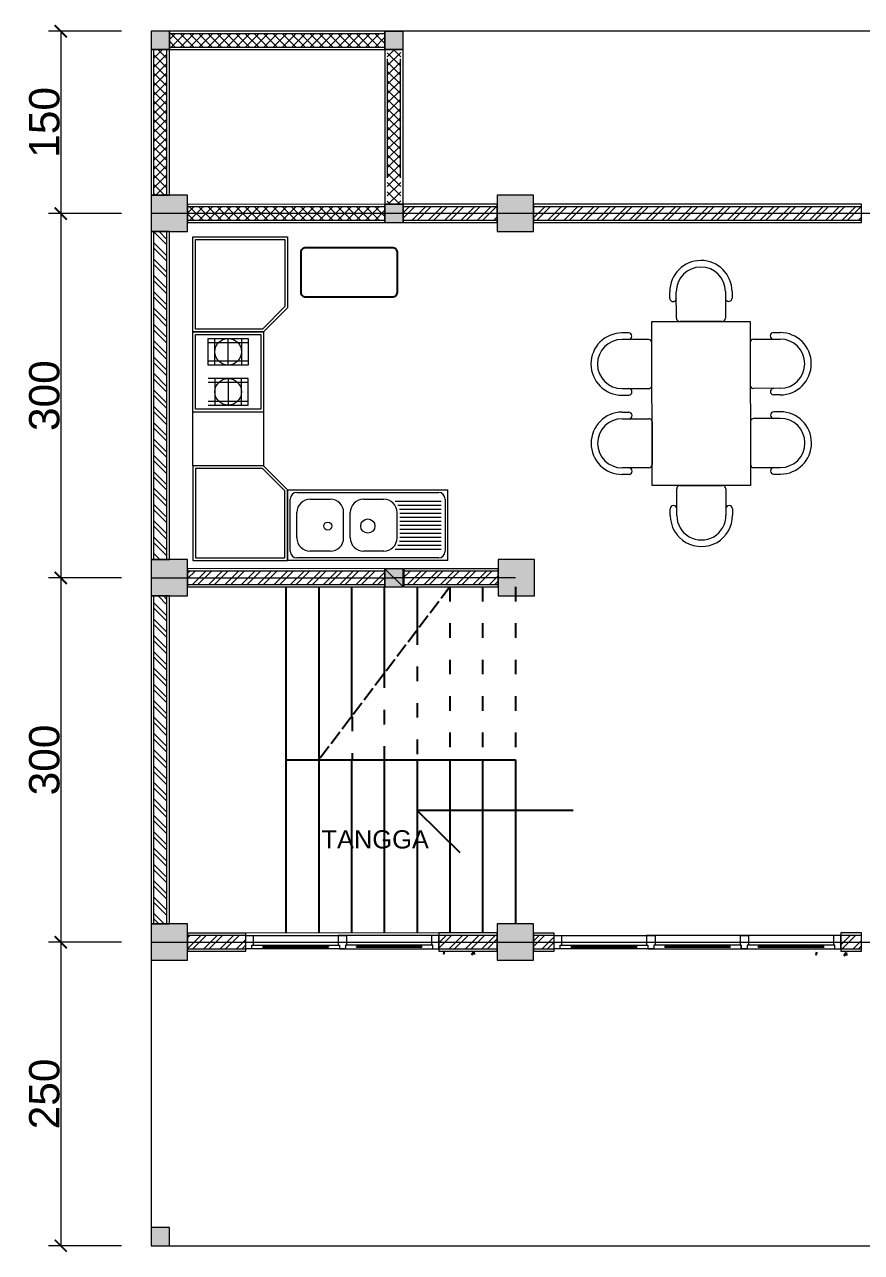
# Model space of a CAD drawing. Header units: millimetres. Extents: x -12161372 to 46643, y -9506984 to 15358.
# Drawn here: x 8308 to 8997, y 11941 to 12952 of the extents above; entities that cross this region are included whole.
import ezdxf

# ---------------------------------------------------------------- set-up
doc = ezdxf.new("R2010")
doc.units = ezdxf.units.MM
doc.linetypes.add('ACAD_ISO02W100', pattern=[15, 12, -3])
doc.linetypes.add('ACAD_ISO03W100', pattern=[30, 12, -18])
for name, color, linetype, lineweight in [('arsiran', 202, 'Continuous', 0), ('as', 7, 'Continuous', 0), ('dimensi', 50, 'Continuous', 5), ('dinding', 110, 'Continuous', 9), ('furniture', 7, 'Continuous', 5), ('jendela', 7, 'Continuous', 15), ('kolom', 150, 'Continuous', 13)]:
    doc.layers.add(name, color=color, linetype=linetype, lineweight=lineweight)
doc.layers.add('GRID', color=7, linetype='Continuous', plot=False)
doc.layers.add('lantai', color=9, linetype='Continuous')
doc.layers.add('RING BALOK', color=7, linetype='Continuous')
doc.styles.get("Standard").update_dxf_attribs({"font": 'arial.ttf'})
doc.dimstyles.new('dimensi', dxfattribs={"dimtxt": 25, "dimasz": 10, "dimexe": 10, "dimexo": 0.6, "dimtad": 1, "dimtxsty": 'Standard', "dimblk": 'ARCHTICK', "dimcen": 2.5, "dimclrt": 256, "dimadec": 0, "dimazin": 0, "dimtfac": 1, "dimtmove": 0, "dimatfit": 3, "dimfxl": 50, "dimfxlon": 1, "dimtfillclr": 256, "dimlwd": -1, "dimlwe": -1, "dimarcsym": 0})
pattern_1 = [(45, (-2274.681, -4513.269), (-6.735192, 6.735192), []), (45, (-2270.191, -4513.269), (-6.735192, 6.735192), [])]

# ---------------------------------------------------------------- blocks, each defined once
blk = doc.blocks.new('A$C5AA626B0')
for p, q in [((661, 1672), (661, 1732)), ((721, 1488), (721, 1732)), ((1171, 1732), (1171, 1488)), ((1231, 1732), (1231, 1672)), ((1386, 1732), (1386, 1672)), ((1446, 1732), (1446, 1488)), ((1896, 1488), (1896, 1732)), ((1956, 1672), (1956, 1732)), ((558, 1458), (2058, 1458)), ((558, 558), (558, 1458)), ((1476, 1458), (1866, 1458)), ((2058, 1458), (2058, 558)), ((285, 1293), (345, 1293)), ((2272, 1293), (2332, 1293)), ((285, 1233), (528, 1233)), ((558, 1203), (558, 813)), ((2058, 813), (2058, 1203)), ((2088, 1233), (2332, 1233)), ((528, 783), (285, 783)), ((345, 723), (285, 723)), ((2332, 783), (2088, 783)), ((2332, 723), (2272, 723)), ((2058, 558), (558, 558)), ((721, 528), (721, 285)), ((1171, 285), (1171, 528)), ((1446, 285), (1446, 528)), ((1476, 558), (1866, 558)), ((1896, 528), (1896, 285)), ((661, 345), (661, 285)), ((1231, 285), (1231, 345)), ((1386, 285), (1386, 345)), ((1956, 345), (1956, 285))]:
    blk.add_line(p, q)
for centre, radius, start, end in [((946, 1732), 285, 0, 180), ((946, 1732), 225, 0, 180), ((1671, 1732), 285, 0, 180), ((1671, 1732), 225, 0, 180), ((691, 1672), 30, 180, 0), ((1201, 1672), 30, 180, 0), ((1416, 1672), 30, 180, 0), ((1926, 1672), 30, 180, 0), ((751, 1488), 30, 180, 270), ((1141, 1488), 30, 270, 0), ((1476, 1488), 30, 180, 270), ((1866, 1488), 30, 270, 0), ((285, 1008), 285, 90, 270), ((345, 1263), 30, 270, 90), ((2272, 1263), 30, 90, 270), ((2332, 1008), 285, 270, 90), ((285, 1008), 225, 90, 270), ((528, 1203), 30, 0, 90), ((2088, 1203), 30, 90, 180), ((2332, 1008), 225, 270, 90), ((528, 813), 30, 270, 0), ((2088, 813), 30, 180, 270), ((345, 753), 30, 270, 90), ((2272, 753), 30, 90, 270), ((751, 528), 30, 90, 180), ((1141, 528), 30, 0, 90), ((1476, 528), 30, 90, 180), ((1866, 528), 30, 0, 90), ((691, 345), 30, 0, 180), ((1201, 345), 30, 0, 180), ((1416, 345), 30, 0, 180), ((1926, 345), 30, 0, 180), ((946, 285), 285, 180, 0), ((946, 285), 225, 180, 0), ((1671, 285), 285, 180, 0), ((1671, 285), 225, 180, 0)]:
    blk.add_arc(centre, radius, start, end)
blk = doc.blocks.new('*U325')
at = {"layer": 'arsiran'}
h = blk.add_hatch(dxfattribs=at)
h.set_pattern_fill('ANSI32', color=256)
h.set_pattern_definition([(45, (-2467.181, -4513.269), (-6.735192, 6.735192), []), (45, (-2462.691, -4513.269), (-6.735192, 6.735192), [])])
h.paths.add_polyline_path([(0, 5.5), (0, -5.5), (77.5, -5.5), (77.5, 5.5)])
blk.add_lwpolyline([(0, -5.5), (77.5, -5.5), (77.5, 5.5), (0, 5.5)], close=True, dxfattribs=at)
at = {"layer": 'dinding'}
blk.add_lwpolyline([(0, -7.5), (77.5, -7.5), (77.5, 7.5), (0, 7.5)], close=True, dxfattribs=at)
blk = doc.blocks.new('*U10')
at = {"layer": 'arsiran'}
h = blk.add_hatch(dxfattribs=at)
h.set_pattern_fill('ANSI32', color=256)
h.set_pattern_definition(pattern_1)
h.paths.add_polyline_path([(0, 5.5), (0, -5.5), (270, -5.5), (270, 5.5)])
blk.add_lwpolyline([(0, -5.5), (270, -5.5), (270, 5.5), (0, 5.5)], close=True, dxfattribs=at)
at = {"layer": 'dinding'}
blk.add_lwpolyline([(0, -7.5), (270, -7.5), (270, 7.5), (0, 7.5)], close=True, dxfattribs=at)
blk = doc.blocks.new('*U36')
at = {"layer": 'arsiran'}
h = blk.add_hatch(dxfattribs=at)
h.set_pattern_fill('ANSI32', color=256)
h.set_pattern_definition([(45, (-2496.686, -4513.269), (-6.735192, 6.735192), []), (45, (-2492.196, -4513.269), (-6.735192, 6.735192), [])])
h.paths.add_polyline_path([(0, 5.5), (0, -5.5), (48, -5.5), (48, 5.5)])
blk.add_lwpolyline([(0, -5.5), (48, -5.5), (48, 5.5), (0, 5.5)], close=True, dxfattribs=at)
at = {"layer": 'dinding'}
blk.add_lwpolyline([(0, -7.5), (48, -7.5), (48, 7.5), (0, 7.5)], close=True, dxfattribs=at)
blk = doc.blocks.new('*U4')
at = {"layer": 'arsiran'}
h = blk.add_hatch(dxfattribs=at)
h.set_pattern_fill('ANSI32', color=256)
h.set_pattern_definition(pattern_1)
h.paths.add_polyline_path([(0, 5.5), (0, -5.5), (270, -5.5), (270, 5.5)])
blk.add_lwpolyline([(0, -5.5), (270, -5.5), (270, 5.5), (0, 5.5)], close=True, dxfattribs=at)
at = {"layer": 'dinding'}
blk.add_lwpolyline([(0, -7.5), (270, -7.5), (270, 7.5), (0, 7.5)], close=True, dxfattribs=at)
blk = doc.blocks.new('*U41')
at = {"layer": 'arsiran'}
h = blk.add_hatch(dxfattribs=at)
h.set_pattern_fill('ANSI32', color=256, angle=0.0741)
h.set_pattern_definition([(45.07412, (-2521.851, -4516.535), (-6.743899, 6.726474), []), (45.07412, (-2517.361, -4516.529), (-6.743899, 6.726474), [])])
h.paths.add_polyline_path([(0, 5.5), (0, -5.5), (17, -5.5), (17, 5.5)])
blk.add_lwpolyline([(0, -5.5), (17, -5.5), (17, 5.5), (0, 5.5)], close=True, dxfattribs=at)
at = {"layer": 'dinding'}
blk.add_lwpolyline([(0, -7.5), (17, -7.5), (17, 7.5), (0, 7.5)], close=True, dxfattribs=at)
blk = doc.blocks.new('*U37')
at = {"layer": 'arsiran'}
h = blk.add_hatch(dxfattribs=at)
h.set_pattern_fill('ANSI32', color=256)
h.set_pattern_definition([(45, (-2527.686, -4513.269), (-6.735192, 6.735192), []), (45, (-2523.196, -4513.269), (-6.735192, 6.735192), [])])
h.paths.add_polyline_path([(0, 5.5), (0, -5.5), (17, -5.5), (17, 5.5)])
blk.add_lwpolyline([(0, -5.5), (17, -5.5), (17, 5.5), (0, 5.5)], close=True, dxfattribs=at)
at = {"layer": 'dinding'}
blk.add_lwpolyline([(0, -7.5), (17, -7.5), (17, 7.5), (0, 7.5)], close=True, dxfattribs=at)
blk = doc.blocks.new('_ArchTick')
at = {"color": 0, "linetype": 'ByBlock', "const_width": 0.15}
blk.add_lwpolyline([(-0.5, -0.5), (0.5, 0.5)], dxfattribs=at)
blk = doc.blocks.new('*D324')
at = {"layer": 'Defpoints', "color": 0, "ltscale": 10, "transparency": 16777216}
for p in [(8412.1, 12496.2), (8337.6, 12196.2), (8412.1, 12196.2)]:
    blk.add_point(p, dxfattribs=at)
at = {"layer": 'dimensi', "color": 0, "ltscale": 10, "transparency": 16777216}
for p, q in [((8387.6, 12496.2), (8327.6, 12496.2)), ((8337.6, 12496.2), (8337.6, 12196.2)), ((8387.6, 12196.2), (8327.6, 12196.2))]:
    blk.add_line(p, q, dxfattribs=at)
at = {"layer": 'dimensi', "color": 0, "ltscale": 10, "transparency": 16777216, "xscale": 10, "yscale": 10, "zscale": 10}
for p, rotation in [((8337.6, 12496.2), 90), ((8337.6, 12196.2), 270)]:
    blk.add_blockref('_ArchTick', p, dxfattribs=dict(at, rotation=rotation))
at = {"layer": 'dimensi', "ltscale": 10, "transparency": 16777216, "insert": (8324.2, 12346.2), "char_height": 25, "attachment_point": 5, "rotation": 90}
blk.add_mtext('300', dxfattribs=at)
blk = doc.blocks.new('*D326')
at = {"layer": 'Defpoints', "color": 0, "ltscale": 10, "transparency": 16777216}
for p in [(8412.1, 12196.2), (8337.6, 11946.2), (8412.1, 11946.2)]:
    blk.add_point(p, dxfattribs=at)
at = {"layer": 'dimensi', "color": 0, "ltscale": 10, "transparency": 16777216}
for p, q in [((8387.6, 12196.2), (8327.6, 12196.2)), ((8337.6, 12196.2), (8337.6, 11946.2)), ((8387.6, 11946.2), (8327.6, 11946.2))]:
    blk.add_line(p, q, dxfattribs=at)
at = {"layer": 'dimensi', "color": 0, "ltscale": 10, "transparency": 16777216, "xscale": 10, "yscale": 10, "zscale": 10}
for p, rotation in [((8337.6, 12196.2), 90), ((8337.6, 11946.2), 270)]:
    blk.add_blockref('_ArchTick', p, dxfattribs=dict(at, rotation=rotation))
at = {"layer": 'dimensi', "ltscale": 10, "transparency": 16777216, "insert": (8324.2, 12071.2), "char_height": 25, "attachment_point": 5, "rotation": 90}
blk.add_mtext('250', dxfattribs=at)
blk = doc.blocks.new('*U327')
at = {"layer": 'arsiran'}
h = blk.add_hatch(dxfattribs=at)
h.set_pattern_fill('ANSI32', color=256, angle=-0.0196)
h.set_pattern_definition([(44.98035, (-2383.728, -4512.451), (-6.732882, 6.737501), []), (44.98035, (-2379.238, -4512.453), (-6.732882, 6.737501), [])])
h.paths.add_polyline_path([(0, 5.5), (0, -5.5), (162.5, -5.6), (162.5, 5.4)])
blk.add_lwpolyline([(0, -5.5), (162.5, -5.6), (162.5, 5.4), (0, 5.5)], close=True, dxfattribs=at)
at = {"layer": 'dinding'}
blk.add_lwpolyline([(0, -7.5), (162.5, -7.6), (162.5, 7.4), (0, 7.5)], close=True, dxfattribs=at)
blk = doc.blocks.new('dapur')
at = {"layer": 'furniture'}
for p, q in [((12339.18, 15202.88), (12339.18, 15262.93)), ((12339.18, 15262.93), (12399.23, 15262.93)), ((12340.87, 15204.57), (12340.87, 15261.24)), ((12340.87, 15261.24), (12397.54, 15261.24)), ((12397.54, 15261.24), (12397.54, 15218.81)), ((12399.23, 15262.93), (12399.23, 15218.1)), ((12399.23, 15262.93), (12399.23, 15218.1)), ((12397.54, 15218.81), (12383.31, 15204.57)), ((12399.23, 15218.1), (12384.01, 15202.88)), ((12339.18, 15202.88), (12384.01, 15202.88)), ((12339.18, 15152.13), (12339.18, 15202.88)), ((12384.01, 15202.88), (12339.18, 15202.88)), ((12383.31, 15204.57), (12340.87, 15204.57)), ((12340.87, 15201.19), (12382.32, 15201.19)), ((12340.87, 15153.82), (12340.87, 15201.19)), ((12348.91, 15198.65), (12374.28, 15198.65)), ((12348.91, 15181.74), (12348.91, 15198.65)), ((12353.14, 15181.74), (12353.14, 15198.65)), ((12361.6, 15181.74), (12361.6, 15198.65)), ((12370.05, 15198.65), (12370.05, 15181.74)), ((12374.28, 15198.65), (12374.28, 15181.74)), ((12382.32, 15201.19), (12382.32, 15153.82)), ((12384.01, 15202.88), (12384.01, 15152.13)), ((12348.91, 15196.11), (12374.28, 15196.11)), ((12374.28, 15184.27), (12348.91, 15184.27)), ((12374.28, 15181.74), (12348.91, 15181.74)), ((12374.28, 15173.28), (12348.91, 15173.28)), ((12374.28, 15170.74), (12348.91, 15170.74)), ((12353.14, 15173.28), (12353.14, 15156.36)), ((12361.6, 15173.28), (12361.6, 15156.36)), ((12370.05, 15156.36), (12370.05, 15173.28)), ((12374.28, 15156.36), (12374.28, 15173.28)), ((12348.91, 15158.9), (12374.28, 15158.9)), ((12382.32, 15153.82), (12340.87, 15153.82)), ((12348.91, 15156.36), (12374.28, 15156.36)), ((12339.18, 15117.98), (12339.18, 15057.93)), ((12384.01, 15117.98), (12339.18, 15117.98)), ((12340.87, 15116.29), (12340.87, 15059.62)), ((12383.31, 15116.29), (12340.87, 15116.29)), ((12397.54, 15102.06), (12383.31, 15116.29)), ((12399.23, 15102.76), (12384.01, 15117.98)), ((12397.54, 15059.62), (12397.54, 15102.06)), ((12399.23, 15057.93), (12399.23, 15102.76)), ((12399.23, 15057.93), (12399.23, 15102.76)), ((12399.23, 15057.93), (12399.23, 15102.76)), ((12399.23, 15057.93), (12399.23, 15102.76)), ((12399.23, 15102.76), (12399.23, 15057.93)), ((12399.23, 15102.76), (12500.73, 15102.76)), ((12400.93, 15063.85), (12400.93, 15096.84)), ((12405.15, 15101.07), (12494.81, 15101.07)), ((12413.61, 15096.84), (12426.3, 15096.84)), ((12447.44, 15096.84), (12460.13, 15096.84)), ((12499.04, 15096.84), (12499.04, 15063.85)), ((12500.73, 15057.93), (12500.73, 15102.76)), ((12405.15, 15072.31), (12405.15, 15088.38)), ((12434.76, 15072.31), (12434.76, 15088.38)), ((12438.99, 15072.31), (12438.99, 15088.38)), ((12467.3, 15095.57), (12496.5, 15095.57)), ((12468.59, 15072.31), (12468.59, 15088.38)), ((12469.15, 15093.03), (12496.5, 15093.03)), ((12470.06, 15090.49), (12496.5, 15090.49)), ((12470.28, 15087.96), (12496.5, 15087.96)), ((12470.28, 15085.42), (12496.5, 15085.42)), ((12470.28, 15082.88), (12496.5, 15082.88)), ((12470.28, 15080.35), (12496.5, 15080.35)), ((12470.28, 15077.81), (12496.5, 15077.81)), ((12470.28, 15075.27), (12496.5, 15075.27)), ((12470.28, 15072.73), (12496.5, 15072.73)), ((12467.3, 15065.12), (12496.5, 15065.12)), ((12469.15, 15067.66), (12496.5, 15067.66)), ((12470.06, 15070.2), (12496.5, 15070.2)), ((12339.18, 15057.93), (12399.23, 15057.93)), ((12340.87, 15059.62), (12397.54, 15059.62)), ((12500.73, 15057.93), (12399.23, 15057.93)), ((12494.81, 15059.62), (12405.15, 15059.62)), ((12426.3, 15063.85), (12413.61, 15063.85)), ((12460.13, 15063.85), (12447.44, 15063.85))]:
    blk.add_line(p, q, dxfattribs=at)
at = {"layer": 'furniture', "ltscale": 10}
blk.add_lwpolyline([(12339.18, 15152.13), (12384.01, 15152.13), (12384.01, 15117.98), (12339.18, 15117.98)], close=True, dxfattribs=at)
at = {"layer": 'furniture'}
for centre, radius in [((12361.6, 15190.19), 8.46), ((12361.6, 15164.82), 8.46), ((12424.71, 15079.78), 2.56), ((12450.08, 15079.78), 4.5)]:
    blk.add_circle(centre, radius, dxfattribs=at)
for centre, radius, start, end in [((12405.15, 15096.84), 4.23, 90, 180), ((12413.61, 15088.38), 8.46, 90, 180), ((12426.3, 15088.38), 8.46, 0, 90), ((12447.44, 15088.38), 8.46, 90, 180), ((12460.13, 15088.38), 8.46, 0, 90), ((12494.81, 15096.84), 4.23, 0, 90), ((12413.61, 15072.31), 8.46, 180, 270), ((12426.3, 15072.31), 8.46, 270, 0), ((12447.44, 15072.31), 8.46, 180, 270), ((12460.13, 15072.31), 8.46, 270, 0), ((12405.15, 15063.85), 4.23, 180, 270), ((12494.81, 15063.85), 4.23, 270, 0)]:
    blk.add_arc(centre, radius, start, end, dxfattribs=at)
at = {"layer": 'GRID'}
blk.add_lwpolyline([(12407.76, 15227.71), (12407.76, 15253.26, -0.414214), (12410.75, 15256.25), (12465.61, 15256.25, -0.414214), (12468.6, 15253.26), (12468.6, 15227.71, -0.414214), (12465.61, 15224.72), (12410.75, 15224.72, -0.414214)], format="xyb", close=True, dxfattribs=at)
blk = doc.blocks.new('*D329')
at = {"layer": 'Defpoints', "color": 0, "ltscale": 10, "transparency": 16777216}
for p in [(8412.1, 12796.2), (8337.6, 12496.2), (8412.1, 12496.2)]:
    blk.add_point(p, dxfattribs=at)
at = {"layer": 'dimensi', "color": 0, "ltscale": 10, "transparency": 16777216}
for p, q in [((8387.6, 12796.2), (8327.6, 12796.2)), ((8337.6, 12796.2), (8337.6, 12496.2)), ((8387.6, 12496.2), (8327.6, 12496.2))]:
    blk.add_line(p, q, dxfattribs=at)
at = {"layer": 'dimensi', "color": 0, "ltscale": 10, "transparency": 16777216, "xscale": 10, "yscale": 10, "zscale": 10}
for p, rotation in [((8337.6, 12796.2), 90), ((8337.6, 12496.2), 270)]:
    blk.add_blockref('_ArchTick', p, dxfattribs=dict(at, rotation=rotation))
at = {"layer": 'dimensi', "ltscale": 10, "transparency": 16777216, "insert": (8324.2, 12646.2), "char_height": 25, "attachment_point": 5, "rotation": 90}
blk.add_mtext('300', dxfattribs=at)
blk = doc.blocks.new('*D330')
at = {"layer": 'Defpoints', "color": 0, "ltscale": 10, "transparency": 16777216}
for p in [(8412.1, 12946.2), (8337.6, 12796.2), (8412.1, 12796.2)]:
    blk.add_point(p, dxfattribs=at)
at = {"layer": 'dimensi', "color": 0, "ltscale": 10, "transparency": 16777216}
for p, q in [((8387.6, 12946.2), (8327.6, 12946.2)), ((8337.6, 12946.2), (8337.6, 12796.2)), ((8387.6, 12796.2), (8327.6, 12796.2))]:
    blk.add_line(p, q, dxfattribs=at)
at = {"layer": 'dimensi', "color": 0, "ltscale": 10, "transparency": 16777216, "xscale": 10, "yscale": 10, "zscale": 10}
for p, rotation in [((8337.6, 12946.2), 90), ((8337.6, 12796.2), 270)]:
    blk.add_blockref('_ArchTick', p, dxfattribs=dict(at, rotation=rotation))
at = {"layer": 'dimensi', "ltscale": 10, "transparency": 16777216, "insert": (8324.2, 12871.2), "char_height": 25, "attachment_point": 5, "rotation": 90}
blk.add_mtext('150', dxfattribs=at)

msp = doc.modelspace()

# ---------------------------------------------------------------- hatches: boundary and pattern name
at = {"layer": 'dinding'}
h = msp.add_hatch(dxfattribs=at)
h.set_pattern_fill('ANSI37', color=202, scale=1.7)
h.set_pattern_definition([(45, (3232.016, 8751.8734), (-3.816609, 3.816609), []), (135, (3232.016, 8751.8734), (-3.816609, -3.816609), [])])
h.paths.add_polyline_path([(8604.586, 12933.177), (8604.586, 12944.177), (8427.075, 12944.233), (8427.075, 12933.233)])
h = msp.add_hatch(dxfattribs=at)
h.set_pattern_fill('ANSI37', color=202, scale=1.7, angle=270)
h.set_pattern_definition([(315, (4232.6974, 17940.5777), (3.816609, 3.816609), []), (45, (4232.6974, 17940.5777), (-3.816609, 3.816609), [])])
h.paths.add_polyline_path([(8414.057, 12811.233), (8425.057, 12811.233), (8425.075, 12931.23), (8414.075, 12931.23)])
h = msp.add_hatch(dxfattribs=at)
h.set_pattern_fill('ANSI37', color=202, scale=1.7, angle=270)
h.set_pattern_definition([(315, (4425.2076, 17987.747), (3.816609, 3.816609), []), (45, (4425.2076, 17987.747), (-3.816609, 3.816609), [])])
h.paths.add_polyline_path([(8606.567, 12803.733), (8617.567, 12803.733), (8617.567, 12931.177), (8606.567, 12931.177)])
h = msp.add_hatch(dxfattribs=at)
h.set_pattern_fill('ANSI37', color=202, scale=1.7)
h.set_pattern_definition([(45, (3231.997, 8609.3734), (-3.816609, 3.816609), []), (135, (3231.997, 8609.3734), (-3.816609, -3.816609), [])])
h.paths.add_polyline_path([(8604.567, 12790.677), (8604.567, 12801.677), (8442.067, 12801.733), (8442.067, 12790.733)])
at = {"layer": 'jendela'}
h = msp.add_hatch(color=256, dxfattribs=at)
h.dxf.hatch_style = 1
h.paths.add_polyline_path([(8558.055, 12191.946), (8558.055, 12192.546), (8504.055, 12192.546), (8504.055, 12191.946)])
h = msp.add_hatch(color=256, dxfattribs=at)
h.dxf.hatch_style = 1
h.paths.add_polyline_path([(8558.055, 12191.946), (8558.055, 12192.546), (8504.055, 12192.546), (8504.055, 12191.946)])
h = msp.add_hatch(color=256, dxfattribs=at)
h.dxf.hatch_style = 1
h.paths.add_polyline_path([(8504.061, 12191.941), (8504.061, 12192.541), (8558.061, 12192.541), (8558.061, 12191.941)])
h = msp.add_hatch(color=256, dxfattribs=at)
h.dxf.hatch_style = 1
h.paths.add_polyline_path([(8504.068, 12191.946), (8504.068, 12192.546), (8558.068, 12192.546), (8558.068, 12191.946)])
h = msp.add_hatch(color=256, dxfattribs=at)
h.dxf.hatch_style = 1
h.paths.add_polyline_path([(8504.068, 12191.946), (8504.068, 12192.546), (8558.068, 12192.546), (8558.068, 12191.946)])
h = msp.add_hatch(color=256, dxfattribs=at)
h.dxf.hatch_style = 1
h.paths.add_polyline_path([(8635.055, 12191.946), (8635.055, 12192.546), (8581.055, 12192.546), (8581.055, 12191.946)])
h = msp.add_hatch(color=256, dxfattribs=at)
h.dxf.hatch_style = 1
h.paths.add_polyline_path([(8635.055, 12191.946), (8635.055, 12192.546), (8581.055, 12192.546), (8581.055, 12191.946)])
h = msp.add_hatch(color=256, dxfattribs=at)
h.dxf.hatch_style = 1
h.paths.add_polyline_path([(8635.061, 12191.941), (8635.061, 12192.541), (8581.061, 12192.541), (8581.061, 12191.941)])
h = msp.add_hatch(color=256, dxfattribs=at)
h.dxf.hatch_style = 1
h.paths.add_polyline_path([(8581.068, 12191.946), (8581.068, 12192.546), (8635.068, 12192.546), (8635.068, 12191.946)])
h = msp.add_hatch(color=256, dxfattribs=at)
h.dxf.hatch_style = 1
h.paths.add_polyline_path([(8581.068, 12191.946), (8581.068, 12192.546), (8635.068, 12192.546), (8635.068, 12191.946)])
h = msp.add_hatch(color=256, dxfattribs=at)
h.dxf.hatch_style = 1
h.paths.add_polyline_path([(8812.055, 12191.969), (8812.055, 12192.569), (8758.055, 12192.569), (8758.055, 12191.969)])
h = msp.add_hatch(color=256, dxfattribs=at)
h.dxf.hatch_style = 1
h.paths.add_polyline_path([(8812.055, 12191.969), (8812.055, 12192.569), (8758.055, 12192.569), (8758.055, 12191.969)])
h = msp.add_hatch(color=256, dxfattribs=at)
h.dxf.hatch_style = 1
h.paths.add_polyline_path([(8758.062, 12191.964), (8758.062, 12192.564), (8812.062, 12192.564), (8812.062, 12191.964)])
h = msp.add_hatch(color=256, dxfattribs=at)
h.dxf.hatch_style = 1
h.paths.add_polyline_path([(8758.068, 12191.969), (8758.068, 12192.569), (8812.068, 12192.569), (8812.068, 12191.969)])
h = msp.add_hatch(color=256, dxfattribs=at)
h.dxf.hatch_style = 1
h.paths.add_polyline_path([(8758.068, 12191.969), (8758.068, 12192.569), (8812.068, 12192.569), (8812.068, 12191.969)])
h = msp.add_hatch(color=256, dxfattribs=at)
h.dxf.hatch_style = 1
h.paths.add_polyline_path([(8889.055, 12191.969), (8889.055, 12192.569), (8835.055, 12192.569), (8835.055, 12191.969)])
h = msp.add_hatch(color=256, dxfattribs=at)
h.dxf.hatch_style = 1
h.paths.add_polyline_path([(8889.055, 12191.969), (8889.055, 12192.569), (8835.055, 12192.569), (8835.055, 12191.969)])
h = msp.add_hatch(color=256, dxfattribs=at)
h.dxf.hatch_style = 1
h.paths.add_polyline_path([(8889.062, 12191.964), (8889.062, 12192.564), (8835.062, 12192.564), (8835.062, 12191.964)])
h = msp.add_hatch(color=256, dxfattribs=at)
h.dxf.hatch_style = 1
h.paths.add_polyline_path([(8835.068, 12191.969), (8835.068, 12192.569), (8889.068, 12192.569), (8889.068, 12191.969)])
h = msp.add_hatch(color=256, dxfattribs=at)
h.dxf.hatch_style = 1
h.paths.add_polyline_path([(8835.068, 12191.969), (8835.068, 12192.569), (8889.068, 12192.569), (8889.068, 12191.969)])
h = msp.add_hatch(color=256, dxfattribs=at)
h.dxf.hatch_style = 1
h.paths.add_polyline_path([(8966.055, 12191.969), (8966.055, 12192.569), (8912.055, 12192.569), (8912.055, 12191.969)])
h = msp.add_hatch(color=256, dxfattribs=at)
h.dxf.hatch_style = 1
h.paths.add_polyline_path([(8966.055, 12191.969), (8966.055, 12192.569), (8912.055, 12192.569), (8912.055, 12191.969)])
h = msp.add_hatch(color=256, dxfattribs=at)
h.dxf.hatch_style = 1
h.paths.add_polyline_path([(8966.062, 12191.964), (8966.062, 12192.564), (8912.062, 12192.564), (8912.062, 12191.964)])
h = msp.add_hatch(color=256, dxfattribs=at)
h.dxf.hatch_style = 1
h.paths.add_polyline_path([(8912.068, 12191.969), (8912.068, 12192.569), (8966.068, 12192.569), (8966.068, 12191.969)])
h = msp.add_hatch(color=256, dxfattribs=at)
h.dxf.hatch_style = 1
h.paths.add_polyline_path([(8912.068, 12191.969), (8912.068, 12192.569), (8966.068, 12192.569), (8966.068, 12191.969)])
at = {"layer": 'kolom'}
h = msp.add_hatch(color=256, dxfattribs=at)
h.dxf.hatch_style = 1
h.paths.add_polyline_path([(8427.092, 12946.23), (8412.092, 12946.23), (8412.092, 12931.23), (8427.092, 12931.23)])
h = msp.add_hatch(color=256, dxfattribs=at)
h.dxf.hatch_style = 1
h.paths.add_polyline_path([(8619.602, 12946.177), (8604.602, 12946.177), (8604.602, 12931.177), (8619.602, 12931.177)])
h = msp.add_hatch(color=256, dxfattribs=at)
h.dxf.hatch_style = 1
h.paths.add_polyline_path([(8442.067, 12781.233), (8442.067, 12811.233), (8412.067, 12811.233), (8412.067, 12781.233)])
h = msp.add_hatch(color=256, dxfattribs=at)
h.dxf.hatch_style = 1
h.paths.add_polyline_path([(8727.067, 12781.233), (8727.067, 12811.233), (8697.067, 12811.233), (8697.067, 12781.233)])
h = msp.add_hatch(color=256, dxfattribs=at)
h.dxf.hatch_style = 1
h.paths.add_polyline_path([(8619.583, 12803.733), (8604.583, 12803.733), (8604.583, 12788.733), (8619.583, 12788.733)])
at = {"layer": 'kolom', "lineweight": 15}
h = msp.add_hatch(color=256, dxfattribs=at)
h.dxf.hatch_style = 1
h.paths.add_polyline_path([(8442.067, 12481.288), (8442.067, 12511.288), (8412.067, 12511.288), (8412.067, 12481.288)])
h = msp.add_hatch(color=256, dxfattribs=at)
h.dxf.hatch_style = 1
h.paths.add_polyline_path([(8727.803, 12481.288), (8727.803, 12511.288), (8697.803, 12511.288), (8697.803, 12481.288)])
at = {"layer": 'kolom'}
h = msp.add_hatch(color=256, dxfattribs=at)
h.dxf.hatch_style = 1
h.paths.add_polyline_path([(8619.583, 12503.733), (8604.583, 12503.733), (8604.583, 12488.733), (8619.583, 12488.733)])
h = msp.add_hatch(color=256, dxfattribs=at)
h.dxf.hatch_style = 1
h.paths.add_polyline_path([(8442.067, 12181.233), (8442.067, 12211.233), (8412.067, 12211.233), (8412.067, 12181.233)])
at = {"layer": 'kolom', "lineweight": 15}
h = msp.add_hatch(color=256, dxfattribs=at)
h.dxf.hatch_style = 1
h.paths.add_polyline_path([(8727.067, 12181.233), (8727.067, 12211.233), (8697.067, 12211.233), (8697.067, 12181.233)])
at = {"layer": 'kolom'}
h = msp.add_hatch(color=256, dxfattribs=at)
h.dxf.hatch_style = 1
h.paths.add_polyline_path([(8427.067, 11961.233), (8412.067, 11961.233), (8412.067, 11946.233), (8427.067, 11946.233)])

# ---------------------------------------------------------------- linework, layer by layer
at = {"layer": 'arsiran'}
for points in [[(8604.586, 12944.233), (8427.075, 12944.233)], [(8427.075, 12933.233), (8604.586, 12933.233)], [(8414.057, 12931.23), (8414.057, 12811.233)], [(8425.057, 12811.233), (8425.057, 12931.23)], [(8606.567, 12923.677), (8606.567, 12825.485)], [(8617.459, 12825.491), (8617.459, 12923.677)], [(8604.567, 12801.733), (8442.067, 12801.733)], [(8442.067, 12790.733), (8604.567, 12790.733)]]:
    msp.add_lwpolyline(points, dxfattribs=at)
at = {"layer": 'as', "ltscale": 10}
for p, q in [((8412.067, 12946.233), (8412.067, 12496.233)), ((9612.067, 12946.233), (8412.067, 12946.233)), ((9012.067, 12796.233), (8412.067, 12796.233)), ((8604.567, 12503.733), (8619.567, 12488.733)), ((8412.067, 12496.233), (8412.067, 12196.233)), ((8412.067, 12496.233), (8612.067, 12496.233)), ((8712.067, 12496.233), (8612.067, 12496.233)), ((8649.067, 12203.75), (8490.062, 12203.733)), ((8412.067, 12196.233), (8412.067, 11946.233)), ((8412.067, 12196.233), (9012.067, 12196.233)), ((8412.067, 11946.233), (9012.067, 11946.233))]:
    msp.add_line(p, q, dxfattribs=at)
at = {"layer": 'dinding'}
for points in [[(8427.075, 12931.233), (8604.586, 12931.177), (8604.586, 12946.177), (8427.075, 12946.233)], [(8412.075, 12931.23), (8412.057, 12811.233), (8427.057, 12811.233), (8427.075, 12931.23)], [(8604.567, 12931.177), (8604.567, 12803.733), (8619.567, 12803.733), (8619.567, 12931.177)], [(8442.067, 12788.733), (8604.567, 12788.677), (8604.567, 12803.677), (8442.067, 12803.733)]]:
    msp.add_lwpolyline(points, close=True, dxfattribs=at)
at = {"layer": 'jendela'}
for p, q in [((8496.062, 12201.724), (8566.062, 12201.724)), ((8496.062, 12201.724), (8566.062, 12201.724)), ((8643.061, 12201.724), (8573.072, 12201.697)), ((8643.061, 12201.724), (8573.072, 12201.697)), ((8750.062, 12201.746), (8820.062, 12201.746)), ((8750.062, 12201.746), (8820.062, 12201.746)), ((8897.061, 12201.746), (8827.072, 12201.719)), ((8897.061, 12201.746), (8827.072, 12201.719)), ((8974.061, 12201.746), (8904.072, 12201.719)), ((8974.061, 12201.746), (8904.072, 12201.719)), ((8572.061, 12190.741), (8490.062, 12190.741)), ((8510.061, 12192.792), (8510.061, 12191.592)), ((8552.062, 12192.792), (8552.062, 12191.592)), ((8567.061, 12190.741), (8649.061, 12190.741)), ((8587.061, 12192.792), (8587.061, 12191.592)), ((8629.062, 12192.792), (8629.062, 12191.592)), ((8826.061, 12190.764), (8744.062, 12190.763)), ((8764.061, 12192.815), (8764.061, 12191.615)), ((8806.062, 12192.815), (8806.062, 12191.615)), ((8821.062, 12190.764), (8903.061, 12190.763)), ((8841.061, 12192.815), (8841.061, 12191.615)), ((8883.062, 12192.815), (8883.062, 12191.615)), ((8898.062, 12190.764), (8980.061, 12190.763)), ((8898.062, 12190.764), (8980.061, 12190.763)), ((8918.061, 12192.815), (8918.061, 12191.615)), ((8960.062, 12192.815), (8960.062, 12191.615))]:
    msp.add_line(p, q, dxfattribs=at)
for points in [[(8496.062, 12190.741), (8496.062, 12190.741), (8490.062, 12190.741), (8490.05, 12201.724)], [(8490.05, 12201.724), (8496.062, 12201.724), (8496.062, 12193.741)], [(8496.062, 12190.741), (8496.062, 12190.741), (8490.062, 12190.741), (8490.062, 12201.725)], [(8490.062, 12201.725), (8496.062, 12201.724), (8496.062, 12193.741)], [(8566.051, 12201.706), (8573.072, 12201.706), (8573.061, 12193.741), (8572.061, 12193.741), (8572.061, 12190.741), (8567.061, 12190.741)], [(8573.072, 12201.706), (8566.051, 12201.706), (8566.061, 12193.741), (8567.061, 12193.741), (8567.061, 12190.741), (8572.061, 12190.741)], [(8573.072, 12201.706), (8566.051, 12201.706), (8566.061, 12193.741), (8567.061, 12193.741), (8567.061, 12190.741), (8572.061, 12190.741)], [(8643.061, 12190.741), (8643.061, 12190.741), (8649.061, 12190.741), (8649.061, 12201.725)], [(8649.061, 12201.725), (8643.061, 12201.724), (8643.061, 12193.741)], [(8643.061, 12190.741), (8643.061, 12190.741), (8649.061, 12190.741), (8649.073, 12201.724)], [(8649.073, 12201.724), (8643.061, 12201.724), (8643.061, 12193.741)], [(8750.062, 12190.764), (8750.062, 12190.763), (8744.062, 12190.763), (8744.05, 12201.746)], [(8744.05, 12201.746), (8750.062, 12201.746), (8750.062, 12193.764)], [(8744.062, 12201.747), (8750.062, 12201.746), (8750.062, 12193.764)], [(8750.062, 12190.764), (8750.062, 12190.763), (8744.062, 12190.763), (8744.062, 12201.747)], [(8820.051, 12201.729), (8827.072, 12201.729), (8827.062, 12193.764), (8826.062, 12193.764), (8826.062, 12190.764), (8821.062, 12190.764)], [(8827.072, 12201.729), (8820.051, 12201.729), (8820.062, 12193.764), (8821.062, 12193.764), (8821.062, 12190.764), (8826.062, 12190.764)], [(8827.072, 12201.729), (8820.051, 12201.729), (8820.062, 12193.764), (8821.062, 12193.764), (8821.062, 12190.764), (8826.062, 12190.764)], [(8904.072, 12201.729), (8897.051, 12201.729), (8897.061, 12193.764), (8898.061, 12193.764), (8898.061, 12190.764), (8903.061, 12190.764)], [(8897.051, 12201.729), (8904.072, 12201.729), (8904.062, 12193.764), (8903.062, 12193.764), (8903.062, 12190.764), (8898.062, 12190.764)], [(8904.072, 12201.729), (8897.051, 12201.729), (8897.062, 12193.764), (8898.062, 12193.764), (8898.062, 12190.764), (8903.062, 12190.764)], [(8980.061, 12201.747), (8974.061, 12201.746), (8974.061, 12193.764)], [(8974.061, 12190.764), (8974.061, 12190.763), (8980.061, 12190.763), (8980.061, 12201.747)], [(8974.061, 12190.764), (8974.061, 12190.763), (8980.061, 12190.763), (8980.073, 12201.746)], [(8980.073, 12201.746), (8974.061, 12201.746), (8974.061, 12193.764)]]:
    msp.add_lwpolyline(points, dxfattribs=at)
for points in [[(8567.061, 12190.741), (8495.061, 12190.741), (8495.061, 12193.741), (8567.061, 12193.741)], [(8567.061, 12190.741), (8495.061, 12190.741), (8495.061, 12193.741), (8567.061, 12193.741)], [(8572.061, 12190.741), (8644.061, 12190.741), (8644.061, 12193.741), (8572.061, 12193.741)], [(8572.061, 12190.741), (8644.061, 12190.741), (8644.061, 12193.741), (8572.061, 12193.741)], [(8821.062, 12190.764), (8749.062, 12190.764), (8749.062, 12193.764), (8821.062, 12193.764)], [(8821.062, 12190.764), (8749.062, 12190.764), (8749.062, 12193.764), (8821.062, 12193.764)], [(8826.062, 12190.764), (8898.062, 12190.764), (8898.062, 12193.764), (8826.062, 12193.764)], [(8826.062, 12190.764), (8898.062, 12190.764), (8898.062, 12193.764), (8826.062, 12193.764)], [(8903.061, 12190.764), (8975.061, 12190.764), (8975.061, 12193.764), (8903.061, 12193.764)], [(8903.062, 12190.764), (8975.062, 12190.764), (8975.062, 12193.764), (8903.062, 12193.764)], [(8558.061, 12192.541), (8504.061, 12192.541), (8504.061, 12191.941), (8558.061, 12191.941)], [(8558.061, 12192.541), (8504.061, 12192.541), (8504.061, 12191.941), (8558.061, 12191.941)], [(8504.061, 12192.541), (8558.061, 12192.541), (8558.061, 12191.941), (8504.061, 12191.941)], [(8558.061, 12192.541), (8504.061, 12192.541), (8504.061, 12191.941), (8558.061, 12191.941)], [(8504.061, 12192.541), (8558.061, 12192.541), (8558.061, 12191.941), (8504.061, 12191.941)], [(8581.061, 12192.541), (8635.061, 12192.541), (8635.061, 12191.941), (8581.061, 12191.941)], [(8635.061, 12192.541), (8581.061, 12192.541), (8581.061, 12191.941), (8635.061, 12191.941)], [(8581.061, 12192.541), (8635.061, 12192.541), (8635.061, 12191.941), (8581.061, 12191.941)], [(8581.061, 12192.541), (8635.061, 12192.541), (8635.061, 12191.941), (8581.061, 12191.941)], [(8635.061, 12192.541), (8581.061, 12192.541), (8581.061, 12191.941), (8635.061, 12191.941)], [(8812.062, 12192.564), (8758.062, 12192.564), (8758.062, 12191.964), (8812.062, 12191.964)], [(8758.062, 12192.564), (8812.062, 12192.564), (8812.062, 12191.964), (8758.062, 12191.964)], [(8812.062, 12192.564), (8758.062, 12192.564), (8758.062, 12191.964), (8812.062, 12191.964)], [(8812.062, 12192.564), (8758.062, 12192.564), (8758.062, 12191.964), (8812.062, 12191.964)], [(8758.062, 12192.564), (8812.062, 12192.564), (8812.062, 12191.964), (8758.062, 12191.964)], [(8835.062, 12192.564), (8889.062, 12192.564), (8889.062, 12191.964), (8835.062, 12191.964)], [(8889.062, 12192.564), (8835.062, 12192.564), (8835.062, 12191.964), (8889.062, 12191.964)], [(8835.062, 12192.564), (8889.062, 12192.564), (8889.062, 12191.964), (8835.062, 12191.964)], [(8835.062, 12192.564), (8889.062, 12192.564), (8889.062, 12191.964), (8835.062, 12191.964)], [(8889.062, 12192.564), (8835.062, 12192.564), (8835.062, 12191.964), (8889.062, 12191.964)], [(8912.061, 12192.564), (8966.061, 12192.564), (8966.061, 12191.964), (8912.061, 12191.964)], [(8966.061, 12192.564), (8912.061, 12192.564), (8912.061, 12191.964), (8966.061, 12191.964)], [(8912.062, 12192.564), (8966.062, 12192.564), (8966.062, 12191.964), (8912.062, 12191.964)], [(8966.062, 12192.564), (8912.062, 12192.564), (8912.062, 12191.964), (8966.062, 12191.964)], [(8912.062, 12192.564), (8966.062, 12192.564), (8966.062, 12191.964), (8912.062, 12191.964)]]:
    msp.add_lwpolyline(points, close=True, dxfattribs=at)
at = {"layer": 'kolom'}
for points in [[(8412.075, 12931.23), (8427.075, 12931.23), (8427.075, 12946.23), (8412.075, 12946.23)], [(8604.586, 12931.177), (8619.586, 12931.177), (8619.586, 12946.177), (8604.586, 12946.177)], [(8412.067, 12781.233), (8442.067, 12781.233), (8442.067, 12811.233), (8412.067, 12811.233)], [(8697.067, 12781.233), (8727.067, 12781.233), (8727.067, 12811.233), (8697.067, 12811.233)], [(8604.567, 12788.733), (8619.567, 12788.733), (8619.567, 12803.733), (8604.567, 12803.733)], [(8604.567, 12488.733), (8619.567, 12488.733), (8619.567, 12503.733), (8604.567, 12503.733)], [(8412.067, 12181.233), (8442.067, 12181.233), (8442.067, 12211.233), (8412.067, 12211.233)], [(8412.067, 11946.233), (8427.067, 11946.233), (8427.067, 11961.233), (8412.067, 11961.233)]]:
    msp.add_lwpolyline(points, close=True, dxfattribs=at)
at = {"layer": 'kolom', "lineweight": 15}
for points in [[(8412.067, 12481.288), (8442.067, 12481.288), (8442.067, 12511.288), (8412.067, 12511.288)], [(8697.803, 12481.288), (8727.803, 12481.288), (8727.803, 12511.288), (8697.803, 12511.288)], [(8697.067, 12181.233), (8727.067, 12181.233), (8727.067, 12211.233), (8697.067, 12211.233)]]:
    msp.add_lwpolyline(points, close=True, dxfattribs=at)
at = {"layer": 'lantai'}
for p, q in [((8523.067, 12488.733), (8523.067, 12203.733)), ((8523.067, 12488.733), (8523.067, 12203.733)), ((8550.067, 12488.733), (8550.067, 12203.733)), ((8550.067, 12488.733), (8550.067, 12203.733)), ((8577.067, 12488.733), (8577.067, 12381.858)), ((8604.067, 12488.733), (8604.067, 12417.483)), ((8631.067, 12488.733), (8631.067, 12453.108)), ((8523.067, 12346.233), (8712.067, 12346.233)), ((8577.067, 12346.233), (8577.067, 12203.733)), ((8604.067, 12346.233), (8604.067, 12203.733)), ((8631.067, 12346.233), (8631.067, 12203.733)), ((8631.067, 12346.233), (8631.067, 12203.733)), ((8631.067, 12346.233), (8631.067, 12203.733)), ((8658.067, 12346.233), (8658.067, 12203.733)), ((8658.067, 12346.233), (8658.067, 12203.733)), ((8658.067, 12346.233), (8658.067, 12203.733)), ((8685.067, 12346.233), (8685.067, 12203.733)), ((8685.067, 12346.233), (8685.067, 12203.733)), ((8712.067, 12346.233), (8712.067, 12211.233)), ((8631.067, 12304.667), (8666.239, 12269.915)), ((8759.591, 12304.667), (8631.313, 12304.667))]:
    msp.add_line(p, q, dxfattribs=at)
at = {"layer": 'lantai', "linetype": 'ACAD_ISO02W100'}
msp.add_line((8658.067, 12488.733), (8550.067, 12346.233), dxfattribs=at)
at = {"layer": 'lantai', "linetype": 'ACAD_ISO03W100'}
for p, q in [((8658.067, 12488.733), (8658.067, 12346.233)), ((8658.067, 12488.733), (8658.067, 12346.233)), ((8658.067, 12488.733), (8658.067, 12346.233)), ((8685.067, 12488.733), (8685.067, 12346.233)), ((8685.067, 12488.733), (8685.067, 12346.233)), ((8712.067, 12488.733), (8712.067, 12346.233)), ((8631.067, 12453.108), (8631.067, 12346.233)), ((8631.067, 12453.108), (8631.067, 12346.233)), ((8604.067, 12417.483), (8604.067, 12346.233)), ((8577.577, 12381.858), (8577.577, 12346.233))]:
    msp.add_line(p, q, dxfattribs=at)
at = {"layer": 'RING BALOK', "linetype": 'Continuous'}
for p, q in [((8653.346, 12188.588), (8652.708, 12185.953)), ((8653.911, 12187.741), (8653.346, 12188.588)), ((8676.065, 12185.726), (8677.78, 12188.404)), ((8677.78, 12188.404), (8678.209, 12186.101)), ((8960.007, 12187.823), (8959.369, 12185.188)), ((8960.572, 12186.976), (8960.007, 12187.823)), ((8982.727, 12184.961), (8984.441, 12187.638)), ((8984.441, 12187.638), (8984.871, 12185.336))]:
    msp.add_line(p, q, dxfattribs=at)

# ---------------------------------------------------------------- block references
at = {"layer": 'as', "xscale": 1.3, "yscale": 1.3, "zscale": 1.3}
msp.add_blockref('dapur', (-7594.587, -7064.909), dxfattribs=at)
at = {"layer": 'dinding'}
for name, p in [('*U325', (8619.567, 12796.233)), ('*U4', (8727.067, 12796.233)), ('*U327', (8442.067, 12496.288)), ('*U325', (8620.303, 12496.233)), ('*U36', (8442.067, 12196.233)), ('*U36', (8649.067, 12196.25)), ('*U41', (8727.067, 12196.233)), ('*U37', (8980.067, 12196.255))]:
    msp.add_blockref(name, p, dxfattribs=at)
at = {"layer": 'dinding', "rotation": 270}
for p in [(8419.567, 12781.288), (8419.567, 12481.233)]:
    msp.add_blockref('*U10', p, dxfattribs=at)
at = {"layer": 'furniture', "linetype": 'Continuous', "xscale": 0.08999999999999998, "yscale": 0.08999999999999998, "zscale": 0.08999999999999998, "rotation": 270.1211074098357}
msp.add_blockref('A$C5AA626B0', (8774.072, 12757.286), dxfattribs=at)

# ---------------------------------------------------------------- texts
at = {"layer": 'furniture', "ltscale": 10, "insert": (8552.329, 12288.348), "char_height": 15, "attachment_point": 1}
msp.add_mtext_dynamic_manual_height_columns('TANGGA', width=108, gutter_width=100, heights=[0], dxfattribs=at)

# ---------------------------------------------------------------- dimensions: what is measured, and where the dimension line sits
at = {"layer": 'dimensi', "ltscale": 10}
for base, p1, p2, picture, middle in [((8337.59, 12796.233), (8412.067, 12946.233), (8412.067, 12796.233), '*D330', (8324.201, 12871.233)), ((8337.59, 12496.233), (8412.067, 12796.233), (8412.067, 12496.233), '*D329', (8324.193, 12646.233)), ((8337.59, 12196.233), (8412.067, 12496.233), (8412.067, 12196.233), '*D324', (8324.193, 12346.233)), ((8337.59, 11946.233), (8412.067, 12196.233), (8412.067, 11946.233), '*D326', (8324.201, 12071.233))]:
    dim = msp.add_linear_dim(base=base, p1=p1, p2=p2, angle=90, dimstyle='dimensi', dxfattribs=at)
    dim.commit()
    dim.dimension.update_dxf_attribs({"geometry": picture, "text_midpoint": middle})

doc.saveas('drawing.dxf')
